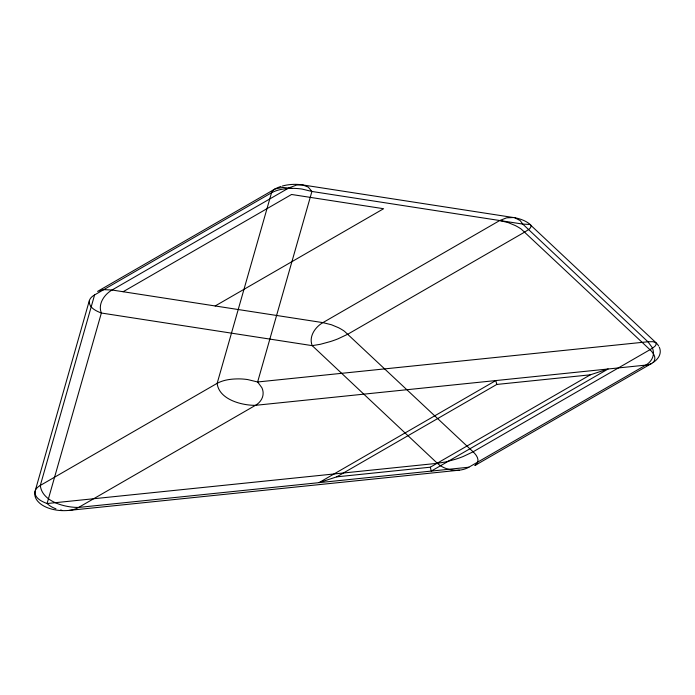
<?xml version="1.0" encoding="UTF-8"?>
<svg xmlns="http://www.w3.org/2000/svg" width="695" height="695" viewBox="0 0 695 695"><rect width="100%" height="100%" fill="white"/><g stroke="black" fill="none" stroke-linecap="round" stroke-linejoin="round"><path stroke-width="1.04" d="M529.833 224.155A29.173 16.845 0 0 0 513.466 217.535L302.62 184.922L296.713 185.018L288.903 187.902L112.051 290.015C104.354 294.367 97.674 304.054 101.366 313.019L47.078 503.536L437.372 463.322L445.512 461.975L455.668 459.204A92.748 53.55 0 0 0 463.27 456.467L473.113 451.802L649.973 349.698C652.11 348.056 657.401 346.032 655.941 342.678L529.955 224.485L522.762 224.085L311.916 191.464L302.038 189.066A38.538 22.249 0 0 0 293.264 188.362C285.827 188.371 278.087 189.214 271.458 192.819L94.598 294.923A18.122 10.468 0 0 0 89.351 300.553L35.132 491.078C33.933 497.907 41.813 501.573 47.078 503.536A28.556 16.489 0 0 0 55.235 508.575L55.948 508.792M89.429 300.561C88.222 307.39 96.101 311.065 101.366 313.019L312.211 345.641L320.352 344.294L330.507 341.523A92.748 53.55 0 0 0 338.109 338.786L347.96 334.121L524.812 232.008C526.949 230.366 532.248 228.351 530.78 224.989M477.804 462.079C478.829 458.057 475.814 454.408 473.113 451.802L344.442 331.263A50.249 29.016 0 0 0 338.404 327.658L331.454 324.756L322.897 322.628L112.051 290.015L103.859 289.65L97.587 291.387L275.064 188.953L282.665 187.441L292.169 188.406M94.598 294.923L40.31 485.44C41.995 501.538 64.791 507.602 78.613 507.428L318.284 482.738M654.23 360.974C656.306 356.804 652.892 352.452 649.973 349.698L521.302 229.15A50.249 29.016 0 0 0 515.256 225.545L508.314 222.643L499.748 220.524L322.897 322.628C315.2 326.98 308.519 336.675 312.211 345.641L437.372 463.322C443.245 468.656 451.524 470.932 459.343 470.176A18.183 10.495 0 0 0 468.873 467.196L645.768 365.11C650.251 362.616 653.708 357.812 653.413 352.521A38.364 22.153 0 0 0 652.145 347.457L647.922 341.766L522.762 224.085L520.164 220.567L514.899 217.83M123.137 291.726L291.57 194.478L383.605 208.717L215.172 305.965M318.962 482.66L495.822 380.556L496.777 384.448L336.762 476.839L318.962 482.66L468.908 467.214M430.318 467.196L590.333 374.814L608.125 368.984L431.265 471.097L430.318 467.196L336.762 476.839M499.748 220.524L506.664 217.813L513.466 217.535M496.777 384.448L590.333 374.814M35.132 491.078A29.173 16.845 0 0 0 37.878 501.399L39.502 503.024A29.173 16.845 0 0 0 53.975 509.644L56.86 510.156A29.173 16.845 0 0 0 69.048 510.391L459.343 470.176M61.812 510.243L60.508 510.026M659.277 347.17A29.173 16.845 0 0 1 653.274 362.416M658.66 346.006A29.173 16.845 0 0 0 655.941 342.678L652.935 341.688L647.922 341.766L257.628 381.981L247.75 379.583A38.538 22.249 0 0 0 238.976 378.879C231.539 378.888 223.799 379.731 217.161 383.327L40.31 485.44A18.556 10.712 0 0 0 35.697 489.654M281.084 186.408A29.173 16.845 0 0 0 274.447 189.275A11.224 6.481 0 0 0 271.51 192.819L217.161 383.327C218.856 399.425 241.652 405.489 255.473 405.324L645.768 365.11A11.163 6.446 0 0 0 651.754 363.433M282.361 186.025A29.173 16.845 0 0 1 302.62 184.922L308.276 187.12L311.916 191.464L257.628 381.981L261.85 387.671A38.364 22.153 0 0 1 263.118 392.736C263.414 398.018 259.956 402.831 255.473 405.324L78.613 507.428A18.183 10.495 0 0 1 69.066 510.434M477.352 463.078A10.495 6.055 0 0 1 474.867 465.52L651.702 363.398A10.017 5.777 0 0 0 653.465 362.017"/></g></svg>
